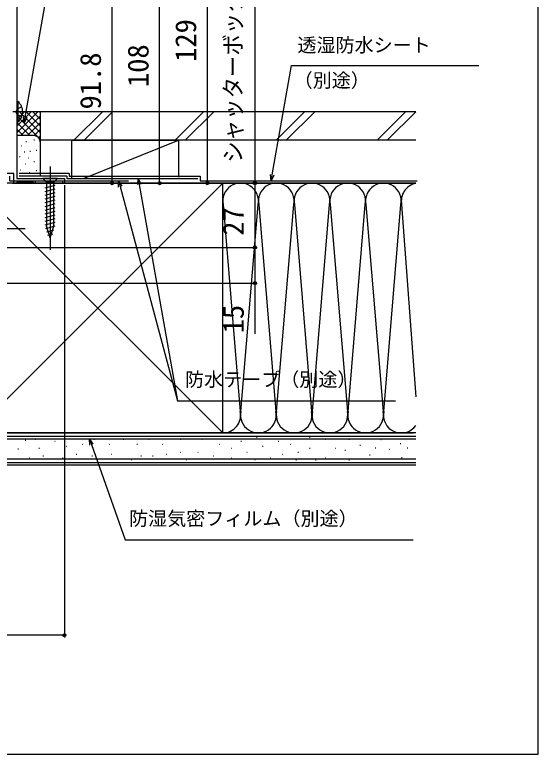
# Model space of a CAD drawing. Units: millimetres, scale not verified. Extents: x -525 to 525, y -783 to 778.
# Drawn here: x 305.2 to 525, y -782.7 to -471.9 of the extents above; entities that cross this region are included whole.
import ezdxf
from ezdxf.enums import TextEntityAlignment as Align

# ---------------------------------------------------------------- set-up
doc = ezdxf.new("R2010")
doc.units = ezdxf.units.MM
doc.header["$LTSCALE"] = 4
for name, color, linetype in [('0-2_YKK_11', 7, 'Continuous'), ('0-5_YKK_13', 4, 'Continuous'), ('0-7_YKK_D', 6, 'Continuous'), ('0-8_YKK_ZWAK', 7, 'Continuous'), ('0-9_YSS_K', 3, 'Continuous'), ('0-A_YSS_KE', 3, 'Continuous')]:
    doc.layers.add(name, color=color, linetype=linetype)
doc.styles.add('ＭＳ ゴシック', font='')
doc.styles.get('ＭＳ ゴシック').set_extended_font_data('MS Gothic')

msp = doc.modelspace()

# ---------------------------------------------------------------- linework, layer by layer
at = {"layer": '0-2_YKK_11'}
msp.add_lwpolyline([(305.995, -435.7), (305.995, -540.7), (325.995, -540.7), (325.995, -542.7), (325.295, -542.7), (325.295, -541.9), (313.695, -541.9), (313.695, -542.7), (313.295, -542.7), (312.995, -542.4), (312.695, -542.1), (306.295, -542.1), (305.995, -542.4), (305.695, -542.7), (304.795, -542.7), (304.795, -538.7), (285.895, -538.7)], dxfattribs=at)
at = {"layer": '0-5_YKK_13'}
for p, q in [((305.995, -508.45), (305.995, -516.95)), ((305.995, -508.45), (306.504, -508.45)), ((306.504, -508.45), (306.504, -516.95)), ((309.487, -512.7), (304.4, -512.7)), ((305.995, -510.7), (305.995, -514.7)), ((305.995, -516.95), (306.504, -516.95)), ((319.995, -535.7), (319.995, -570.7)), ((323.095, -540.7), (316.895, -540.7)), ((316.895, -540.7), (318.445, -542.25)), ((323.095, -540.7), (321.545, -542.25)), ((317.895, -544.676), (322.095, -543.551)), ((318.445, -542.25), (318.445, -560.784)), ((321.545, -542.25), (318.445, -542.25)), ((321.545, -560.784), (321.545, -542.25)), ((317.895, -546.229), (322.095, -545.104)), ((317.895, -547.782), (322.095, -546.657)), ((317.895, -549.335), (322.095, -548.21)), ((317.895, -550.888), (322.095, -549.763)), ((317.895, -552.441), (322.095, -551.315)), ((317.895, -553.994), (322.095, -552.868)), ((317.895, -555.547), (322.095, -554.421)), ((317.895, -557.1), (322.095, -555.974)), ((317.895, -558.652), (322.095, -557.527)), ((317.895, -560.205), (322.095, -559.08)), ((259.499, -561.699), (309.499, -561.699)), ((318.154, -561.689), (322.095, -560.633)), ((319.995, -565.7), (318.445, -560.784)), ((318.605, -563.121), (321.641, -562.307)), ((319.995, -565.7), (321.545, -560.784)), ((319.057, -564.553), (321.107, -564.004))]:
    msp.add_line(p, q, dxfattribs=at)
for points in [[(308.091, -510.625), (306.184, -511.555), (305.576, -512.7)], [(308.091, -514.775), (306.184, -513.845), (305.576, -512.7)]]:
    msp.add_lwpolyline(points, dxfattribs=at)
msp.add_arc((302.964, -512.7), 5.531, 309.79413, 50.20587, dxfattribs=at)
at = {"layer": '0-7_YKK_D'}
for p, q in [((405.999, -367.7), (405.999, -542.7)), ((385.999, -413.7), (385.999, -542.7)), ((365.999, -542.7), (365.999, -434.7)), ((345.999, -450.9), (345.999, -542.7)), ((304.199, -542.7), (406.999, -542.7)), ((325.999, -543.5), (325.999, -733.7)), ((326.594, -542.7), (346.999, -542.7)), ((328.099, -542.7), (366.999, -542.7)), ((328.199, -542.7), (386.999, -542.7)), ((328.199, -542.7), (406.999, -542.7)), ((405.999, -542.7), (405.999, -569.7)), ((275.699, -569.7), (406.999, -569.7)), ((275.699, -569.7), (406.999, -569.7)), ((258.205, -584.7), (406.999, -584.7)), ((325.999, -732.7), (274.999, -732.7))]:
    msp.add_line(p, q, dxfattribs=at)
for points in [[(309.13, -517.518), (309.572, -515.007), (339.073, -347.7), (423.439, -347.7)], [(412.833, -541.705), (413.276, -539.194), (421.388, -493.19), (500.083, -493.19)], [(310.245, -515.125), (309.13, -517.518), (308.9, -514.888)], [(356.807, -543.331), (357.038, -540.701), (358.153, -543.094)], [(357.038, -540.701), (357.48, -543.213), (373.51, -634.123), (465.102, -634.123)], [(413.949, -539.312), (412.833, -541.705), (412.603, -539.075)], [(348.747, -544.345), (348.747, -541.705), (350.067, -543.991)], [(348.747, -541.705), (349.407, -544.168), (373.51, -634.123)], [(405.999, -569.7), (405.999, -584.7), (405.999, -605.977)], [(336.726, -652.833), (336.519, -650.201), (338.014, -652.377)], [(336.519, -650.201), (337.37, -652.605), (351.528, -692.615), (472.432, -692.615)]]:
    msp.add_lwpolyline(points, dxfattribs=at)
for centre in [(345.999, -542.7), (365.999, -542.7), (385.999, -542.7), (405.999, -542.7), (405.999, -542.7), (405.999, -569.7), (405.999, -569.7), (405.999, -584.7), (325.999, -732.7)]:
    msp.add_circle(centre, 0.637, dxfattribs=at)
at = {"layer": '0-8_YKK_ZWAK'}
msp.add_lwpolyline([(-525, -782.7), (525, -782.7), (525, 747.3)], dxfattribs=at)
at = {"layer": '0-9_YSS_K'}
for p, q in [((305.995, -518.735), (312.029, -512.701)), ((305.995, -515.906), (309.2, -512.701)), ((315.999, -512.701), (305.999, -512.701)), ((305.999, -521.559), (314.857, -512.701)), ((305.999, -513.074), (306.372, -512.701)), ((307.141, -512.701), (315.999, -521.559)), ((309.97, -512.701), (315.999, -518.731)), ((312.798, -512.701), (315.999, -515.902)), ((315.627, -512.701), (315.999, -513.074)), ((315.999, -525.701), (315.999, -512.701)), ((330.041, -524.701), (342.041, -512.701)), ((346.284, -512.701), (334.284, -524.701)), ((372.468, -524.701), (384.468, -512.701)), ((376.71, -524.701), (388.71, -512.701)), ((414.894, -524.701), (426.894, -512.701)), ((419.137, -524.701), (431.137, -512.701)), ((457.321, -524.701), (469.321, -512.701)), ((461.563, -524.701), (473.563, -512.701)), ((305.995, -514.383), (315.999, -524.388)), ((307.685, -522.701), (315.999, -514.388)), ((305.995, -517.212), (311.484, -522.701)), ((310.514, -522.701), (315.999, -517.216)), ((305.999, -520.044), (308.656, -522.701)), ((313.325, -522.719), (315.999, -520.044)), ((312.999, -522.701), (305.999, -522.701)), ((313.194, -524.529), (313.394, -524.529)), ((315.205, -523.667), (315.999, -522.873)), ((328.999, -524.701), (328.999, -540.701)), ((328.999, -524.701), (373.999, -524.701)), ((333.999, -540.701), (373.999, -524.701)), ((373.999, -524.701), (373.999, -540.201)), ((308, -527.027), (308.2, -527.027)), ((309.856, -525.197), (310.056, -525.197)), ((315.999, -539.701), (315.999, -525.701)), ((309.188, -529.536), (309.388, -529.536)), ((311.525, -529.202), (311.725, -529.202)), ((314.196, -528.869), (314.396, -528.869)), ((307.215, -531.457), (307.415, -531.457)), ((310.922, -531.995), (311.122, -531.995)), ((313.194, -533.542), (313.394, -533.542)), ((307.519, -537.05), (307.719, -537.05)), ((309.522, -534.543), (309.722, -534.543)), ((314.196, -537.384), (314.396, -537.384)), ((311.191, -538.215), (311.391, -538.215)), ((287.499, -647.701), (392.499, -542.701)), ((287.499, -542.701), (392.499, -647.701)), ((312.999, -542.701), (305.999, -542.701)), ((373.999, -542.701), (328.999, -542.701)), ((473.563, -542.701), (392.499, -542.701)), ((392.499, -542.701), (473.563, -542.701)), ((392.657, -551.733), (399.841, -638.67)), ((400.157, -638.67), (407.341, -551.733)), ((407.657, -551.733), (414.841, -638.67)), ((415.157, -638.67), (422.341, -551.733)), ((422.657, -551.733), (429.841, -638.67)), ((430.157, -638.67), (437.341, -551.733)), ((437.657, -551.733), (444.841, -638.67)), ((445.157, -638.67), (452.341, -551.733)), ((452.657, -551.733), (459.841, -638.67)), ((460.157, -638.67), (467.341, -551.733)), ((467.657, -551.733), (473.563, -632.544)), ((473.563, -649.201), (274.999, -649.201)), ((392.499, -647.701), (472.563, -647.701)), ((406.759, -649.443), (406.959, -649.443)), ((429.012, -649.443), (429.212, -649.443)), ((309.607, -650.7), (309.807, -650.7)), ((313.698, -650.267), (313.898, -650.267)), ((321.94, -651.091), (322.14, -651.091)), ((333.478, -652.415), (333.678, -652.415)), ((338.423, -650.267), (338.623, -650.267)), ((344.947, -652.415), (345.147, -652.415)), ((350.717, -650.267), (350.917, -650.267)), ((356.486, -652.415), (356.686, -652.415)), ((361.431, -650.267), (361.631, -650.267)), ((367.2, -652.415), (367.4, -652.415)), ((374.617, -650.267), (374.817, -650.267)), ((383.683, -650.267), (383.883, -650.267)), ((391.1, -652.415), (391.3, -652.415)), ((400.166, -651.091), (400.366, -651.091)), ((415.825, -651.091), (416.025, -651.091)), ((420.77, -652.415), (420.97, -652.415)), ((435.605, -650.267), (435.805, -650.267)), ((445.495, -650.267), (445.695, -650.267)), ((458.883, -650.418), (459.083, -650.418)), ((467.063, -652.171), (467.263, -652.171)), ((306.489, -654.318), (306.689, -654.318)), ((315.346, -654.064), (315.546, -654.064)), ((326.885, -653.239), (327.085, -653.239)), ((396.045, -654.064), (396.245, -654.064)), ((409.232, -653.239), (409.432, -653.239)), ((429.012, -654.064), (429.212, -654.064)), ((439.726, -654.064), (439.926, -654.064)), ((443.847, -654.888), (444.047, -654.888)), ((450.119, -652.755), (450.319, -652.755)), ((456.546, -653.924), (456.746, -653.924)), ((462.388, -654.508), (462.588, -654.508)), ((469.984, -653.924), (470.184, -653.924)), ((473.563, -658.701), (274.999, -658.701)), ((306.299, -658.606), (306.499, -658.606)), ((311.226, -658.184), (311.426, -658.184)), ((316.995, -657.36), (317.195, -657.36)), ((325.236, -658.184), (325.436, -658.184)), ((331.005, -656.536), (331.205, -656.536)), ((337.599, -657.36), (337.799, -657.36)), ((345.772, -656.536), (345.972, -656.536)), ((358.134, -657.36), (358.334, -657.36)), ((363.079, -657.36), (363.279, -657.36)), ((368.848, -656.536), (369.048, -656.536)), ((374.617, -655.712), (374.817, -655.712)), ((382.035, -655.712), (382.235, -655.712)), ((388.628, -657.36), (388.828, -657.36)), ((396.045, -658.184), (396.245, -658.184)), ((402.639, -655.712), (402.839, -655.712)), ((412.529, -658.184), (412.728, -658.184)), ((417.473, -656.536), (417.673, -656.536)), ((424.067, -655.712), (424.267, -655.712)), ((435.605, -658.184), (435.805, -658.184)), ((454.209, -656.845), (454.409, -656.845)), ((467.647, -658.014), (467.847, -658.014)), ((473.563, -661.201), (274.999, -661.201)), ((354.013, -659.009), (354.213, -659.009)), ((377.09, -659.009), (377.29, -659.009)), ((405.935, -659.009), (406.135, -659.009)), ((423.243, -659.009), (423.443, -659.009)), ((431.484, -659.009), (431.684, -659.009)), ((445.495, -659.009), (445.695, -659.009))]:
    msp.add_line(p, q, dxfattribs=at)
for centre, radius, start, end in [((312.999, -525.701), 3, 0, 90), ((399.999, -550.201), 7.5, 348.21646, 191.78353), ((414.999, -550.201), 7.5, 348.21646, 191.78353), ((429.999, -550.201), 7.5, 348.21646, 191.78353), ((444.999, -550.201), 7.5, 348.21646, 191.78353), ((459.999, -550.201), 7.5, 348.21646, 191.78353), ((474.999, -550.201), 7.5, 101.03837, 191.78353), ((392.499, -640.201), 7.5, 270, 11.78353), ((407.499, -640.201), 7.5, 168.21646, 11.78353), ((422.499, -640.201), 7.5, 168.21646, 11.78353), ((437.499, -640.201), 7.5, 168.21646, 11.78353), ((452.499, -640.201), 7.5, 168.21646, 11.78353), ((467.499, -640.201), 7.5, 168.21646, 323.95296)]:
    msp.add_arc(centre, radius, start, end, dxfattribs=at)
at = {"layer": '0-A_YSS_KE'}
for p, q in [((473.563, -512.701), (315.999, -512.701)), ((327.99, -538.701), (306.986, -538.701)), ((326.99, -539.701), (306.986, -539.701)), ((327.99, -538.701), (327.99, -539.701)), ((382.99, -541.705), (474.207, -541.705)), ((473.563, -647.701), (274.999, -647.701)), ((274.999, -650.201), (473.563, -650.201)), ((473.563, -660.201), (274.999, -660.201))]:
    msp.add_line(p, q, dxfattribs=at)
for points in [[(473.563, -524.701), (315.999, -524.701), (315.999, -512.701)], [(302.995, -539.705), (302.995, -541.705), (352.995, -541.705)], [(326.99, -539.701), (326.99, -540.701), (381.99, -540.701)], [(327.99, -539.701), (382.99, -539.701), (382.99, -541.705)]]:
    msp.add_lwpolyline(points, dxfattribs=at)
msp.add_lwpolyline([(392.499, -647.701), (392.499, -542.701), (287.499, -542.701), (287.499, -647.701)], close=True, dxfattribs=at)

# ---------------------------------------------------------------- texts
at = {"layer": '0-7_YKK_D', "style": 'ＭＳ ゴシック', "width": 0.9}
msp.add_text('シャッターボックス出幅＝175', height=7.331, rotation=90, dxfattribs=at).set_placement((402.692, -534.103), align=Align.BOTTOM_LEFT)
at = {"layer": '0-7_YKK_D', "style": 'ＭＳ ゴシック'}
for s, p in [('129', (383.999, -491.734)), ('108', (363.999, -502.302)), ('91.8', (343.999, -511.732)), ('27', (403.999, -564.825)), ('15', (403.999, -605.818))]:
    msp.add_text(s, height=8.798, rotation=90, dxfattribs=at).set_placement(p, align=Align.BOTTOM_LEFT)
for s, p in [('透湿防水シート', (423.885, -489.351)), ('（別途）', (422.294, -504.184)), ('防水テープ（別途）', (376.669, -629.893)), ('防湿気密フィルム（別途）', (353.174, -688.33))]:
    msp.add_text(s, height=5.865, dxfattribs=at).set_placement(p, align=Align.BOTTOM_LEFT)

doc.saveas('drawing.dxf')
